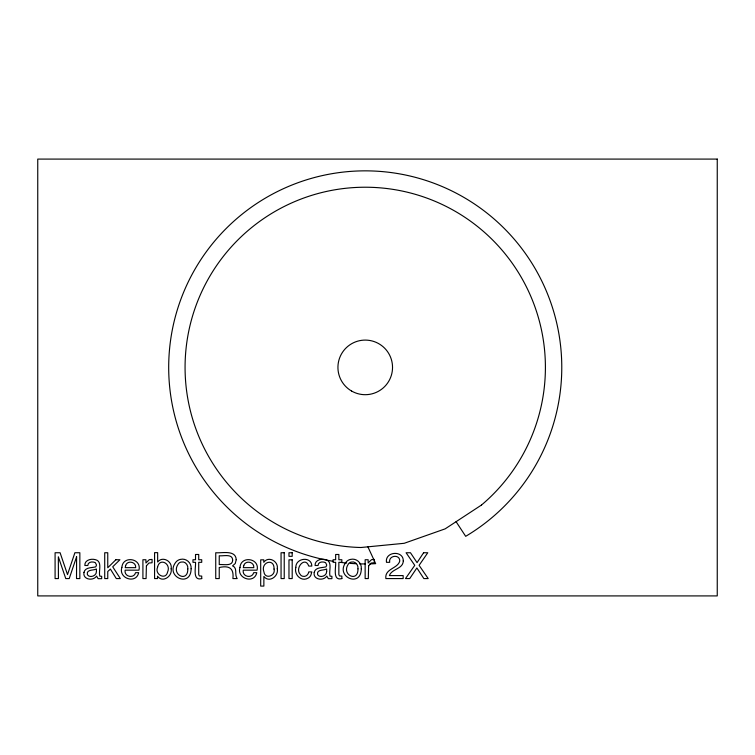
<?xml version="1.0" encoding="UTF-8"?>
<svg xmlns="http://www.w3.org/2000/svg" width="755" height="755" viewBox="0 0 755 755"><rect width="100%" height="100%" fill="white"/><g stroke="black" fill="none" stroke-linecap="round" stroke-linejoin="round"><path stroke-width="1.13" d="M456.086 521.686L465.684 536.324A196.545 196.545 0 0 0 498.423 222.857A196.545 196.545 0 0 0 188.674 281.049A196.545 196.545 0 0 0 332.927 561.267M367.893 546.828L375.679 563.655A196.545 196.545 0 0 1 369.922 563.881M365.297 563.938A196.545 196.545 0 0 1 359.493 563.853M356.011 563.721A196.545 196.545 0 0 1 350.197 563.362M346.724 563.06A196.545 196.545 0 0 1 340.949 562.428M76.595 556.784L76.519 578.575L79.851 578.575L79.851 552.745L74.887 552.745L67.516 574.583L60.098 552.745L55.087 552.745L55.087 578.575L58.428 578.575L58.333 556.784L65.761 578.575L69.224 578.575L76.595 556.784M274.046 569.043C275.943 576.027 264.835 579.727 263.901 571.837C260.343 562.107 274.527 557.605 274.046 569.043M157.578 567.25C154.303 574.555 165.883 580.576 167.601 571.969C171.404 563.57 159.437 557.265 157.578 567.25M171.159 568.798C172.64 576.282 162.419 583.351 157.493 576.169L157.493 578.575L154.577 578.575L154.577 552.651L157.653 552.651L157.653 562.031C162.457 555.633 172.65 561.324 171.159 568.798M191.119 568.76C190.987 588.466 164.288 576.518 175.981 562.013A7.777 7.777 0 0 1 180.52 559.37C186.192 557.954 191.751 562.994 191.119 568.76M295.847 567.335C293.799 574.404 301.113 582.114 308.049 578.151A6.465 6.465 0 0 0 310.9 575.15L311.815 571.913L308.738 571.913C308.37 574.744 305.737 577.047 302.83 576.291A3.879 3.879 0 0 1 300.264 574.48C294.422 568.081 305.228 555.746 308.738 566.071L311.815 566.071C311.692 555.991 295.535 557.87 295.847 567.335M361.296 568.76C361.154 588.466 334.456 576.518 346.149 562.013A7.777 7.777 0 0 1 350.697 559.37C356.36 557.954 361.928 562.994 361.296 568.76M121.895 567.354C118.091 578.472 136.211 584.427 138.675 572.667L135.56 572.667C134.031 578.934 123.848 576.848 125.132 570.167L138.939 570.167C141.959 558.2 122.64 555.34 121.895 567.354M240.005 567.354C236.202 578.472 254.331 584.427 256.785 572.667L253.68 572.667C252.142 578.934 241.959 576.848 243.252 570.167L257.049 570.167C260.079 558.2 240.751 555.34 240.005 567.354M277.274 568.741C278.935 576.169 269.082 583.313 263.863 576.461L263.863 586.088L260.692 586.088L260.692 559.832L263.769 559.832L263.769 562.324C268.355 555.586 278.67 561.286 277.274 568.741M232.663 560.04C232.729 566.731 223.14 564.108 219.243 564.58L219.243 555.746C223.131 556.35 232.493 553.368 232.663 560.04M83.975 572.394C82.503 579.651 93.148 581.397 96.593 576.084L98.093 578.689L101.689 578.66L101.689 576.329L99.802 576.131C98.301 571.091 102.888 561.154 95.149 559.597C90.94 558.445 84.484 560.125 84.843 565.495L87.797 565.495C87.873 561.692 92.733 561.286 95.366 562.683L96.517 565.033L95.762 566.863C91.836 567.911 85.032 567.128 83.975 572.394M314.212 572.394C312.74 579.651 323.376 581.397 326.821 576.084L328.331 578.689L331.917 578.66L331.917 576.329L330.029 576.131C328.529 571.091 333.115 561.154 325.386 559.597C321.168 558.445 314.722 560.125 315.071 565.495L318.025 565.495C318.11 561.692 322.961 561.286 325.603 562.683L326.755 565.033L325.99 566.863C322.064 567.911 315.269 567.128 314.212 572.394M403.274 560.852C403.236 569.072 391.713 568.741 389.391 575.584L403.151 575.584L403.151 578.575L385.862 578.575C384.531 568.543 397.791 568.741 399.773 560.993C399.895 553.84 388.23 555.406 389.693 562.324L386.475 562.324C384.71 551.358 403.463 550.065 403.274 560.852M187.816 568.855C188.108 583.115 170.828 574.753 178.142 564.174A4.303 4.303 0 0 1 181.011 562.097C185.126 560.918 188.344 564.948 187.816 568.855M357.983 568.855C358.276 583.115 341.005 574.753 348.31 564.174A4.303 4.303 0 0 1 351.179 562.097C355.303 560.918 358.512 564.948 357.983 568.855M236.211 559.71L235.258 563.504L232.568 565.882C237.476 567.666 234.739 573.772 236.513 577.424L237.202 578.575L232.908 578.575C234.05 568.477 229.435 565.221 219.243 567.496L219.243 578.575L215.741 578.575L215.741 552.745C221.847 553.33 235.843 549.612 236.211 559.71M96.432 571.544C96.687 575.848 89.854 578.405 87.429 574.791C85.985 569.194 93.393 570.667 96.432 568.996L96.432 571.544M326.66 571.544C326.915 575.848 320.082 578.405 317.666 574.791C316.213 569.194 323.621 570.667 326.66 568.996L326.66 571.544M146.404 565.854L146.083 578.575L142.912 578.575L142.912 559.738L145.923 559.738L145.923 562.994L149.282 559.663L152.076 559.408L152.076 562.749L148.924 563.041L146.404 565.854M368.629 565.854L368.308 578.575L365.146 578.575L365.146 559.738L368.147 559.738L368.147 562.994L371.517 559.663L374.31 559.408L374.31 562.749L371.149 563.041L368.629 565.854M125.66 565.438L125.217 567.656L135.683 567.656C136.306 561.805 127.472 559.936 125.66 565.438M243.771 565.438L243.336 567.656L253.803 567.656C254.416 561.805 245.592 559.936 243.771 565.438M423.602 552.745L417.062 562.626L410.465 552.745L406.086 552.745L414.759 565.335L405.501 578.575L409.729 578.575L416.883 567.958L423.848 578.575L428.189 578.575L419.1 565.335L427.774 552.745L423.602 552.745M115.883 559.738L107.757 567.741L107.757 552.745L104.718 552.745L104.718 578.575L107.757 578.575L107.757 571.507L110.409 569.081L116.289 578.575L120.328 578.575L112.712 566.797L119.932 559.738L115.883 559.738M481.473 505.048L445.157 528.859L404.189 543.298L360.956 547.507A180.162 180.162 0 0 1 193.422 313.174A180.162 180.162 0 0 1 465.108 217.44A180.162 180.162 0 0 1 481.473 505.048M201.727 578.575C192.119 581.359 195.998 567.118 195.517 562.324L192.969 562.324L192.969 559.738L195.517 559.738L195.517 554.481L198.716 554.481L198.716 559.738L201.727 559.738L201.727 562.324L198.716 562.324L198.716 574.621L199.386 575.942L201.727 576.084L201.727 578.575M341.855 578.575C332.247 581.359 336.126 567.118 335.654 562.324L333.097 562.324L333.097 559.738L335.654 559.738L335.654 554.481L338.853 554.481L338.853 559.738L341.855 559.738L341.855 562.324L338.853 562.324L338.853 574.621L339.514 575.942L341.855 576.084L341.855 578.575M717.25 159.088L37.75 159.088L37.75 595.912L717.25 595.912L717.25 159.088M284.229 552.745L281.058 552.745L281.058 578.575L284.229 578.575L284.229 552.745M292.194 552.745L288.976 552.745L288.976 556.331L292.194 556.331L292.194 552.745M292.194 559.832L288.976 559.832L288.976 578.575L292.194 578.575L292.194 559.832M351.585 391.033A27.293 27.293 0 0 0 392.534 367.392A27.293 27.293 0 0 0 351.585 343.752A27.293 27.293 0 0 0 351.585 391.033"/></g></svg>
